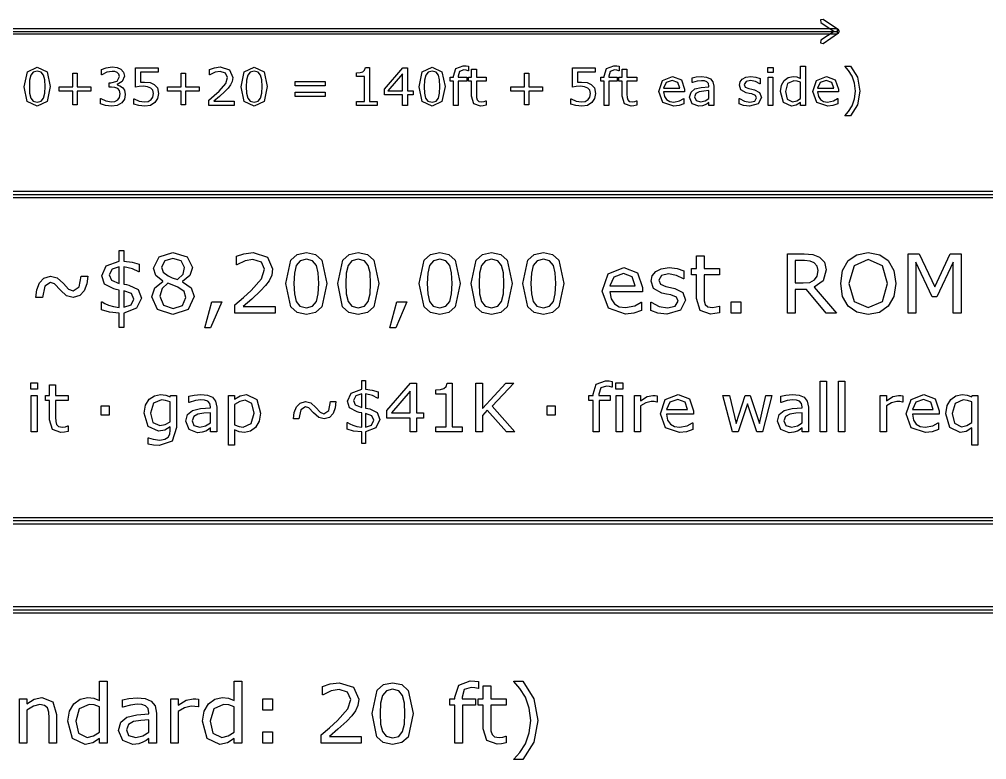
# Model space of a CAD drawing. Header units: inches. Extents: x -33163 to 19162, y -8858 to 30669.
# Drawn here: x 7922 to 9143, y 24425 to 25359 of the extents above; entities that cross this region are included whole.
import ezdxf

# ---------------------------------------------------------------- set-up
doc = ezdxf.new("R2010")
doc.units = ezdxf.units.IN
doc.layers.add('Layer 1', color=7, linetype='Continuous')
doc.layers.add('SOLID-2', color=253, linetype='Continuous')

# ---------------------------------------------------------------- blocks, each defined once
blk = doc.blocks.new('A$C0f725650')
at = {"layer": 'Layer 1', "color": 7}
for points in [[(160.912197, 146.478213), (160.816079, 146.458581), (160.835209, 146.362463), (161.303912, 146.049821), (160.835209, 145.737179), (160.816079, 145.641062), (160.912197, 145.62143), (161.468234, 145.991949), (161.49929, 146.049827), (161.468234, 146.107704), (160.912197, 146.478213)], [(112.21704, 146.142317), (112.21704, 145.957315), (161.429478, 145.957315), (161.429478, 146.142317), (112.21704, 146.142317)], [(112.21704, 146.049816), (161.429478, 146.049816)], [(133.331163, 144.077715), (133.217218, 143.545059), (132.865431, 143.375948), (132.510932, 143.547774), (132.399698, 144.075905), (132.512739, 144.605846), (132.865431, 144.777669), (133.219027, 144.603134), (133.331163, 144.077715), (133.331163, 144.077715)], [(135.907619, 144.052392), (135.979062, 143.954723), (136.007095, 143.802795), (135.973635, 143.633684), (135.879584, 143.499842), (135.719517, 143.405793), (135.518754, 143.375948), (135.298097, 143.403078), (135.119942, 143.460956), (135.119942, 143.649964), (135.133516, 143.649964), (135.314382, 143.565861), (135.515145, 143.532399), (135.636326, 143.551396), (135.740323, 143.607464), (135.801818, 143.695186), (135.822614, 143.816365), (135.799093, 143.93574), (135.735788, 144.010799), (135.637215, 144.04878), (135.512417, 144.059628), (135.431029, 144.059628), (135.431029, 144.209747), (135.49433, 144.209747), (135.71318, 144.26672), (135.795476, 144.434926), (135.77468, 144.519934), (135.716802, 144.580526), (135.633601, 144.61308), (135.533221, 144.622129), (135.350545, 144.591382), (135.167869, 144.504567), (135.15882, 144.504567), (135.15882, 144.693571), (135.329738, 144.751449), (135.537738, 144.778579), (135.71137, 144.760482), (135.847019, 144.702604), (135.945592, 144.597702), (135.979054, 144.453912), (135.89947, 144.257671), (135.713177, 144.152769), (135.713177, 144.140122), (135.812655, 144.109375), (135.907611, 144.0524), (135.907619, 144.052392)], [(137.19268, 143.831735), (137.158316, 143.651771), (137.064265, 143.507078), (136.908719, 143.40941), (136.700723, 143.375948), (136.488202, 143.39947), (136.315474, 143.454635), (136.315474, 143.64545), (136.328147, 143.64545), (136.50178, 143.564964), (136.697116, 143.532407), (136.821013, 143.550504), (136.928627, 143.613808), (136.988314, 143.706955), (137.00911, 143.832658), (136.984689, 143.95022), (136.918673, 144.02709), (136.80382, 144.075019), (136.653701, 144.089491), (136.499965, 144.078644), (136.373357, 144.056948), (136.373357, 144.750576), (137.183642, 144.750576), (137.183642, 144.592316), (136.547894, 144.592316), (136.547894, 144.2342), (136.627476, 144.239624), (136.698013, 144.241476), (136.889733, 144.222479), (137.040757, 144.157368), (137.152895, 144.028952), (137.192686, 143.831806), (137.19268, 143.831735)], [(139.896647, 143.403986), (138.985074, 143.403986), (138.985074, 143.592994), (139.174986, 143.755773), (139.353141, 143.91765), (139.59098, 144.184429), (139.655189, 144.398757), (139.585556, 144.562441), (139.392931, 144.622126), (139.214777, 144.593189), (139.027579, 144.504564), (139.018531, 144.504564), (139.018531, 144.694474), (139.189451, 144.752351), (139.397448, 144.778571), (139.722104, 144.678191), (139.839667, 144.407795), (139.81977, 144.264005), (139.762797, 144.138302), (139.679597, 144.027973), (139.564746, 143.907696), (139.364888, 143.723211), (139.172264, 143.558622), (139.896639, 143.558622), (139.896647, 143.403986)], [(141.072285, 144.077718), (140.958337, 143.545062), (140.60655, 143.375951), (140.252051, 143.547776), (140.140818, 144.075908), (140.253858, 144.605849), (140.60655, 144.777672), (140.960146, 144.603137), (141.072285, 144.077718), (141.072285, 144.077718)], [(144.992582, 143.403986), (144.263688, 143.403986), (144.263688, 143.541445), (144.544032, 143.541445), (144.544032, 144.443972), (144.263688, 144.443972), (144.263688, 144.566963), (144.385771, 144.576012), (144.484344, 144.604045), (144.549458, 144.66102), (144.577491, 144.755071), (144.717664, 144.755071), (144.717664, 143.54145), (144.992582, 143.54145), (144.992582, 143.403986)], [(146.277643, 143.782903), (146.077785, 143.782903), (146.077785, 143.403986), (145.904152, 143.403986), (145.904152, 143.782903), (145.259361, 143.782903), (145.259361, 143.9909), (145.911389, 144.750544), (146.077785, 144.750544), (146.077785, 143.927596), (146.277643, 143.927596), (146.277643, 143.782903)], [(147.422533, 144.077718), (147.308588, 143.545062), (146.956801, 143.375951), (146.602302, 143.547776), (146.491066, 144.075908), (146.604109, 144.605849), (146.956801, 144.777672), (147.310395, 144.603137), (147.422533, 144.077718), (147.422533, 144.077718)], [(148.255427, 144.646544), (148.246379, 144.646544), (148.173129, 144.662816), (148.093548, 144.671865), (147.934382, 144.623031), (147.885548, 144.448494), (147.885548, 144.414129), (148.192118, 144.414129), (148.192118, 144.271244), (147.890975, 144.271244), (147.890975, 143.403986), (147.720959, 143.403986), (147.720959, 144.271244), (147.606109, 144.271244), (147.606109, 144.414129), (147.720959, 144.414129), (147.720959, 144.447591), (147.810489, 144.723414), (148.069129, 144.820177), (148.171319, 144.814753), (148.255422, 144.80208), (148.255427, 144.646544)], [(148.887559, 143.413029), (148.782657, 143.392233), (148.682274, 143.384084), (148.447147, 143.467285), (148.366661, 143.734064), (148.366661, 144.271239), (148.251811, 144.271239), (148.251811, 144.414124), (148.366661, 144.414124), (148.366661, 144.704417), (148.536676, 144.704417), (148.536676, 144.414124), (148.887559, 144.414124), (148.887559, 144.271239), (148.536676, 144.271239), (148.536676, 143.810933), (148.540301, 143.686135), (148.565622, 143.602934), (148.61988, 143.549578), (148.726592, 143.533306), (148.813409, 143.545054), (148.87852, 143.56585), (148.887569, 143.56585), (148.887559, 143.413029)], [(152.789771, 143.831737), (152.755405, 143.651773), (152.661356, 143.507081), (152.50581, 143.409413), (152.297811, 143.375951), (152.085293, 143.399472), (151.912565, 143.454638), (151.912565, 143.645452), (151.925212, 143.645452), (152.098845, 143.564966), (152.294181, 143.532409), (152.418075, 143.550507), (152.525691, 143.613811), (152.585378, 143.706957), (152.606175, 143.832661), (152.581754, 143.950223), (152.515738, 144.027092), (152.400887, 144.075021), (152.250768, 144.089494), (152.09703, 144.078646), (151.970424, 144.05695), (151.970424, 144.750579), (152.78071, 144.750579), (152.78071, 144.592318), (152.144962, 144.592318), (152.144962, 144.234202), (152.224543, 144.239626), (152.295081, 144.241479), (152.4868, 144.222481), (152.637824, 144.15737), (152.749962, 144.028955), (152.789753, 143.831809), (152.789771, 143.831737)], [(153.631709, 144.646544), (153.62266, 144.646544), (153.549408, 144.662816), (153.469827, 144.671865), (153.310664, 144.623031), (153.26183, 144.448494), (153.26183, 144.414129), (153.5684, 144.414129), (153.5684, 144.271244), (153.267254, 144.271244), (153.267254, 143.403986), (153.097241, 143.403986), (153.097241, 144.271244), (152.982388, 144.271244), (152.982388, 144.414129), (153.097241, 144.414129), (153.097241, 144.447591), (153.18677, 144.723414), (153.445408, 144.820177), (153.547601, 144.814753), (153.631704, 144.80208), (153.631709, 144.646544)], [(154.26384, 143.413029), (154.158936, 143.392233), (154.058555, 143.384084), (153.823428, 143.467285), (153.742942, 143.734064), (153.742942, 144.271239), (153.628089, 144.271239), (153.628089, 144.414124), (153.742942, 144.414124), (153.742942, 144.704417), (153.912955, 144.704417), (153.912955, 144.414124), (154.26384, 144.414124), (154.26384, 144.271239), (153.912955, 144.271239), (153.912955, 143.810933), (153.91658, 143.686135), (153.941901, 143.602934), (153.996161, 143.549578), (154.102873, 143.533306), (154.189688, 143.545054), (154.254802, 143.56585), (154.263851, 143.56585), (154.26384, 143.413029)], [(159.134596, 144.58324), (158.942877, 144.58324), (158.942877, 144.759588), (159.134596, 144.759588), (159.134596, 144.58324)], [(160.279484, 143.403986), (160.109471, 143.403986), (160.109471, 143.509793), (159.956637, 143.41122), (159.783909, 143.375951), (159.496329, 143.515219), (159.390522, 143.90137), (159.426696, 144.130168), (159.526174, 144.301089), (159.669059, 144.405991), (159.839072, 144.442165), (159.980151, 144.424993), (160.109471, 144.373445), (160.109471, 144.811144), (160.279484, 144.811144), (160.279484, 143.403986)], [(162.227426, 143.921267), (162.138801, 143.432021), (161.890109, 143.0314), (161.683015, 143.0314), (161.683015, 143.040449), (161.822283, 143.19328), (161.946177, 143.394043), (162.034802, 143.638213), (162.068263, 143.921272), (162.034802, 144.203424), (161.946177, 144.448499), (161.822283, 144.649262), (161.683015, 144.802095), (161.683015, 144.811144), (161.890109, 144.811144), (162.138801, 144.410523), (162.227426, 143.921278), (162.227426, 143.921267)], [(133.093324, 143.667146), (133.135827, 143.838968), (133.147574, 144.077715), (133.135827, 144.316459), (133.092419, 144.488282), (133.005601, 144.593186), (132.865431, 144.628455), (132.724355, 144.593186), (132.636633, 144.486474), (132.59413, 144.311937), (132.583282, 144.075905), (132.59323, 143.839873), (132.635736, 143.669858), (132.719839, 143.562241), (132.865436, 143.525165), (133.006512, 143.560434), (133.093329, 143.667146), (133.093324, 143.667146)], [(134.779006, 143.921264), (134.286144, 143.921264), (134.286144, 143.428402), (134.136024, 143.428402), (134.136024, 143.921264), (133.643159, 143.921264), (133.643159, 144.065957), (134.136024, 144.065957), (134.136024, 144.558822), (134.286144, 144.558822), (134.286144, 144.065957), (134.779006, 144.065957), (134.779006, 143.921264)], [(138.649567, 143.921264), (138.156702, 143.921264), (138.156702, 143.428402), (138.006583, 143.428402), (138.006583, 143.921264), (137.51372, 143.921264), (137.51372, 144.065957), (138.006583, 144.065957), (138.006583, 144.558822), (138.156702, 144.558822), (138.156702, 144.065957), (138.649567, 144.065957), (138.649567, 143.921264)], [(140.834443, 143.667148), (140.876946, 143.838971), (140.888693, 144.077718), (140.876946, 144.316461), (140.833538, 144.488284), (140.746723, 144.593189), (140.60655, 144.628458), (140.465474, 144.593189), (140.377754, 144.486477), (140.335249, 144.31194), (140.324401, 144.075908), (140.334349, 143.839876), (140.376855, 143.66986), (140.460958, 143.562244), (140.606555, 143.525168), (140.747633, 143.560437), (140.834448, 143.667148), (140.834443, 143.667148)], [(145.904152, 143.927596), (145.904152, 144.535311), (145.382352, 143.927596), (145.904152, 143.927596)], [(147.184694, 143.667148), (147.227197, 143.838971), (147.238945, 144.077718), (147.227197, 144.316461), (147.18379, 144.488284), (147.096972, 144.593189), (146.956801, 144.628458), (146.815725, 144.593189), (146.728003, 144.486477), (146.6855, 144.31194), (146.674652, 144.075908), (146.684601, 143.839876), (146.727103, 143.66986), (146.811209, 143.562244), (146.956806, 143.525168), (147.097882, 143.560437), (147.1847, 143.667148), (147.184694, 143.667148)], [(150.902422, 143.921267), (150.409556, 143.921267), (150.409556, 143.428404), (150.259437, 143.428404), (150.259437, 143.921267), (149.766575, 143.921267), (149.766575, 144.065959), (150.259437, 144.065959), (150.259437, 144.558825), (150.409556, 144.558825), (150.409556, 144.065959), (150.902422, 144.065959), (150.902422, 143.921267)], [(155.965799, 143.891425), (155.221533, 143.891425), (155.249565, 143.728643), (155.326435, 143.615599), (155.437668, 143.550488), (155.580553, 143.528792), (155.787645, 143.569488), (155.936862, 143.650879), (155.945911, 143.650879), (155.945911, 143.465488), (155.770468, 143.404899), (155.582366, 143.380478), (155.189886, 143.51613), (155.048808, 143.903185), (155.183554, 144.296573), (155.539863, 144.44217), (155.854571, 144.322798), (155.965805, 143.983671), (155.965799, 143.891425)], [(157.0085, 143.403986), (156.839389, 143.403986), (156.839389, 143.511602), (156.777895, 143.468195), (156.70374, 143.424785), (156.606072, 143.390421), (156.476751, 143.375948), (156.245241, 143.466383), (156.150285, 143.696988), (156.199119, 143.882379), (156.340195, 143.994514), (156.561757, 144.04968), (156.839389, 144.071375), (156.839389, 144.097596), (156.818593, 144.193457), (156.760715, 144.253141), (156.673898, 144.281177), (156.568091, 144.2884), (156.418877, 144.270302), (156.248861, 144.219661), (156.239812, 144.219661), (156.239812, 144.392389), (156.383602, 144.422231), (156.56899, 144.438503), (156.754378, 144.420405), (156.891837, 144.360718), (156.978655, 144.253102), (157.008497, 144.089417), (157.0085, 143.403986)], [(158.708652, 143.695183), (158.593802, 143.468195), (158.281805, 143.379568), (158.075616, 143.405788), (157.919168, 143.464568), (157.919168, 143.655385), (157.928217, 143.655385), (158.107273, 143.558619), (158.296281, 143.52335), (158.471721, 143.559524), (158.535025, 143.673469), (158.500661, 143.763904), (158.368628, 143.816354), (158.273672, 143.835352), (158.167865, 143.858873), (157.978858, 143.961968), (157.923695, 144.130174), (157.949016, 144.247736), (158.027692, 144.346309), (158.156107, 144.41323), (158.33155, 144.438551), (158.514226, 144.415929), (158.668867, 144.362573), (158.668867, 144.180802), (158.659818, 144.180802), (158.50156, 144.261285), (158.318884, 144.294747), (158.161529, 144.258573), (158.097322, 144.152766), (158.136208, 144.058715), (158.259197, 144.007169), (158.364101, 143.985473), (158.46177, 143.965577), (158.644446, 143.87243), (158.708652, 143.695181), (158.708652, 143.695183)], [(159.123743, 143.403986), (158.953727, 143.403986), (158.953727, 144.414129), (159.123743, 144.414129), (159.123743, 143.403986)], [(161.459643, 143.891425), (160.715376, 143.891425), (160.743409, 143.728643), (160.820278, 143.615599), (160.931512, 143.550488), (161.074397, 143.528792), (161.281489, 143.569488), (161.430706, 143.650879), (161.439754, 143.650879), (161.439754, 143.465488), (161.264312, 143.404899), (161.076209, 143.380478), (160.68373, 143.51613), (160.542651, 143.903185), (160.677398, 144.296573), (161.033707, 144.44217), (161.348415, 144.322798), (161.459648, 143.983671), (161.459643, 143.891425)], [(143.139596, 144.111177), (142.067053, 144.111177), (142.067053, 144.255872), (143.139596, 144.255872), (143.139596, 144.111177)], [(155.800308, 144.021647), (155.732482, 144.228741), (155.530814, 144.301991), (155.312869, 144.221505), (155.221533, 144.021647), (155.800308, 144.021647)], [(160.109471, 143.652678), (160.109471, 144.232358), (159.986479, 144.274861), (159.868012, 144.286608), (159.645546, 144.187131), (159.565964, 143.904977), (159.627459, 143.630964), (159.824605, 143.537817), (159.971107, 143.569469), (160.109471, 143.652668), (160.109471, 143.652678)], [(161.294152, 144.021647), (161.226326, 144.228741), (161.024658, 144.301991), (160.806713, 144.221505), (160.715376, 144.021647), (161.294152, 144.021647)], [(143.139596, 143.731355), (142.067053, 143.731355), (142.067053, 143.87605), (143.139596, 143.87605), (143.139596, 143.731355)], [(156.839389, 143.652678), (156.839389, 143.933927), (156.655808, 143.920354), (156.489412, 143.894134), (156.370942, 143.829023), (156.325727, 143.708746), (156.378178, 143.577616), (156.538246, 143.534208), (156.70193, 143.568573), (156.839389, 143.652675), (156.839389, 143.652678)], [(113.275372, 140.334926), (112.82214, 140.243448), (112.452069, 139.993961), (112.202582, 139.62389), (112.111104, 139.170658), (112.111104, 129.64567), (112.202582, 129.192438), (112.452069, 128.822367), (112.82214, 128.57288), (113.275372, 128.481402), (170.4253, 128.481402), (170.878532, 128.57288), (171.248603, 128.822367), (171.49809, 129.192438), (171.589568, 129.64567), (171.589568, 139.170658), (171.49809, 139.62389), (171.248603, 139.993961), (170.878532, 140.243448), (170.4253, 140.334926), (113.275372, 140.334926)], [(113.275372, 140.22899), (170.4253, 140.22899), (170.838016, 140.146076), (171.174334, 139.919692), (171.400718, 139.583374), (171.483632, 139.170658), (171.483632, 129.64567), (171.400718, 129.232954), (171.174334, 128.896636), (170.838016, 128.670252), (170.4253, 128.587338), (113.275372, 128.587338), (112.862656, 128.670252), (112.526338, 128.896636), (112.299954, 129.232954), (112.21704, 129.64567), (112.21704, 139.170658), (112.299954, 139.583374), (112.526338, 139.919692), (112.862656, 140.146076), (113.275372, 140.22899), (113.275372, 140.22899)], [(113.275372, 140.123054), (170.4253, 140.123054), (170.797501, 140.048705), (171.100066, 139.845424), (171.303347, 139.542859), (171.377696, 139.170658), (171.377696, 129.64567), (171.303347, 129.273469), (171.100066, 128.970904), (170.797501, 128.767623), (170.4253, 128.693274), (113.275372, 128.693274), (112.903171, 128.767623), (112.600606, 128.970904), (112.397325, 129.273469), (112.322976, 129.64567), (112.322976, 139.170658), (112.397325, 139.542859), (112.600606, 139.845424), (112.903171, 140.048705), (113.275372, 140.123054), (113.275372, 140.123054)], [(136.582319, 136.535679), (136.410364, 136.169033), (135.959877, 135.99708), (135.959877, 135.482644), (135.792187, 135.482644), (135.792187, 135.989976), (135.439754, 136.025502), (135.154113, 136.116452), (135.154113, 136.397831), (135.176841, 136.397831), (135.273477, 136.339564), (135.408481, 136.278459), (135.580433, 136.227299), (135.792179, 136.200298), (135.792179, 136.815634), (135.687018, 136.836959), (135.597488, 136.859687), (135.26495, 137.034481), (135.164051, 137.324385), (135.3289, 137.679661), (135.792179, 137.848772), (135.792179, 138.235309), (135.959869, 138.235309), (135.959869, 137.851614), (136.254035, 137.817506), (136.506992, 137.745032), (136.506992, 137.466495), (136.487096, 137.466495), (136.263983, 137.581604), (135.959869, 137.645554), (135.959869, 137.03306), (136.05224, 137.013164), (136.138926, 136.994696), (136.465781, 136.838375), (136.582311, 136.535681), (136.582319, 136.535679)], [(138.461012, 136.585415), (138.246427, 136.129242), (137.70925, 135.947341), (137.160706, 136.12498), (136.957487, 136.579732), (137.059807, 136.898057), (137.34829, 137.125434), (137.34829, 137.133954), (137.095335, 137.332907), (137.014333, 137.602916), (137.210444, 138.000823), (137.70925, 138.159988), (138.215161, 138.007929), (138.404169, 137.62139), (138.314639, 137.33859), (138.051736, 137.122584), (138.051736, 137.114065), (138.355851, 136.903743), (138.461012, 136.585415), (138.461012, 136.585415)], [(141.354373, 135.995662), (139.921904, 135.995662), (139.921904, 136.292672), (140.220335, 136.548471), (140.500291, 136.802847), (140.874041, 137.22207), (140.974939, 137.558871), (140.865513, 137.816091), (140.56282, 137.909883), (140.282862, 137.864409), (139.988696, 137.725141), (139.974488, 137.725141), (139.974488, 138.023572), (140.243074, 138.114522), (140.569926, 138.155733), (141.080103, 137.997992), (141.264846, 137.573082), (141.233582, 137.347128), (141.144053, 137.149596), (141.013312, 136.97622), (140.832832, 136.787215), (140.518769, 136.497311), (140.216073, 136.238671), (141.354375, 136.238671), (141.354373, 135.995662)], [(143.201802, 137.05438), (143.022743, 136.217353), (142.795723, 136.018045), (142.469936, 135.951609), (142.14024, 136.019111), (141.912865, 136.221616), (141.738068, 137.051539), (141.915707, 137.884303), (142.143083, 138.08681), (142.469936, 138.154313), (142.799275, 138.085745), (143.025585, 137.880041), (143.201802, 137.05438), (143.201802, 137.05438)], [(145.052073, 137.05438), (144.873017, 136.217353), (144.645995, 136.018045), (144.320208, 135.951609), (143.990513, 136.019111), (143.763136, 136.221616), (143.588342, 137.051539), (143.765978, 137.884303), (143.993354, 138.08681), (144.320208, 138.154313), (144.649547, 138.085745), (144.875858, 137.880041), (145.052073, 137.05438), (145.052073, 137.05438)], [(147.961066, 137.054388), (147.782009, 136.217361), (147.554988, 136.018053), (147.2292, 135.951617), (146.899505, 136.019119), (146.672128, 136.221624), (146.497334, 137.051547), (146.67497, 137.884311), (146.902347, 138.086818), (147.2292, 138.154321), (147.55854, 138.085753), (147.784851, 137.880049), (147.961066, 137.054388), (147.961066, 137.054388)], [(149.811339, 137.054388), (149.63228, 136.217361), (149.405259, 136.018053), (149.079471, 135.951617), (148.749777, 136.019119), (148.522402, 136.221624), (148.347605, 137.051547), (148.525244, 137.884311), (148.752619, 138.086818), (149.079471, 138.154321), (149.408812, 138.085753), (149.635122, 137.880049), (149.811339, 137.054388), (149.811339, 137.054388)], [(151.661611, 137.054388), (151.482552, 136.217361), (151.255532, 136.018053), (150.929745, 135.951617), (150.600049, 136.019119), (150.372673, 136.221624), (150.197877, 137.051547), (150.375515, 137.884311), (150.602892, 138.086818), (150.929745, 138.154321), (151.259085, 138.085753), (151.485396, 137.880049), (151.661611, 137.054388), (151.661611, 137.054388)], [(161.390463, 135.995662), (161.02524, 135.995662), (160.317531, 136.836954), (159.921045, 136.836954), (159.921045, 135.995662), (159.639667, 135.995662), (159.639667, 138.11168), (160.232266, 138.11168), (160.552012, 138.086095), (160.782231, 137.997986), (160.96129, 137.814665), (161.026661, 137.53613), (160.911551, 137.152432), (160.594647, 136.920792), (161.390463, 135.995662)], [(163.240734, 137.868672), (163.438269, 137.520501), (163.507902, 137.052959), (163.436845, 136.583997), (163.240734, 136.240092), (162.930934, 136.024084), (162.5245, 135.951609), (162.118066, 136.025504), (161.808266, 136.240092), (161.610733, 136.585418), (161.542521, 137.052959), (161.610733, 137.516239), (161.809686, 137.868672), (162.119487, 138.081838), (162.5245, 138.155733), (162.932357, 138.080415), (163.240734, 137.868672), (163.240734, 137.868672)], [(165.838505, 135.995662), (165.557129, 135.995662), (165.557129, 137.818933), (164.968792, 136.578313), (164.801102, 136.578313), (164.217029, 137.818933), (164.217029, 135.995662), (163.954126, 135.995662), (163.954126, 138.11168), (164.337825, 138.11168), (164.902, 136.933588), (165.447703, 138.11168), (165.838505, 138.11168), (165.838505, 135.995662)], [(138.124211, 137.618556), (138.00626, 137.860144), (137.707829, 137.951094), (137.413663, 137.865827), (137.299974, 137.635608), (137.356817, 137.457973), (137.531614, 137.325808), (137.682249, 137.259017), (137.875519, 137.190805), (138.07021, 137.385495), (138.124211, 137.618556), (138.124211, 137.618556)], [(142.828052, 136.409203), (142.894844, 136.679212), (142.913311, 137.05438), (142.894844, 137.429551), (142.826631, 137.699561), (142.690207, 137.864409), (142.469936, 137.919831), (142.248245, 137.864409), (142.110397, 137.696719), (142.043606, 137.422447), (142.02654, 137.051539), (142.042177, 136.680633), (142.108969, 136.413465), (142.24113, 136.244354), (142.469929, 136.18609), (142.69162, 136.241513), (142.828044, 136.409203), (142.828052, 136.409203)], [(144.678326, 136.409203), (144.745117, 136.679212), (144.763585, 137.05438), (144.745117, 137.429551), (144.676905, 137.699561), (144.540478, 137.864409), (144.320208, 137.919831), (144.098516, 137.864409), (143.960669, 137.696719), (143.893877, 137.422447), (143.876812, 137.051539), (143.892448, 136.680633), (143.95924, 136.413465), (144.091402, 136.244354), (144.3202, 136.18609), (144.541891, 136.241513), (144.678318, 136.409203), (144.678326, 136.409203)], [(147.587318, 136.409211), (147.65411, 136.67922), (147.672578, 137.054388), (147.65411, 137.429559), (147.585895, 137.699569), (147.449471, 137.864417), (147.2292, 137.919839), (147.007508, 137.864417), (146.869661, 137.696727), (146.802869, 137.422455), (146.78583, 137.051547), (146.801467, 136.680641), (146.868258, 136.413473), (147.00042, 136.244362), (147.229218, 136.186098), (147.45091, 136.24152), (147.587337, 136.409211), (147.587318, 136.409211)], [(149.43759, 136.409211), (149.504381, 136.67922), (149.522849, 137.054388), (149.504381, 137.429559), (149.436169, 137.699569), (149.299742, 137.864417), (149.079471, 137.919839), (148.85778, 137.864417), (148.719935, 137.696727), (148.653143, 137.422455), (148.636078, 137.051547), (148.651715, 136.680641), (148.718509, 136.413473), (148.85067, 136.244362), (149.079466, 136.186098), (149.301157, 136.24152), (149.437584, 136.409211), (149.43759, 136.409211)], [(151.287861, 136.409211), (151.354652, 136.67922), (151.37312, 137.054388), (151.354652, 137.429559), (151.28644, 137.699569), (151.150016, 137.864417), (150.929745, 137.919839), (150.708054, 137.864417), (150.570206, 137.696727), (150.503415, 137.422455), (150.486349, 137.051547), (150.501986, 136.680641), (150.568777, 136.413473), (150.700939, 136.244362), (150.929737, 136.186098), (151.151429, 136.24152), (151.287853, 136.409211), (151.287861, 136.409211)], [(157.213848, 136.009881), (157.049002, 135.977197), (156.89126, 135.964417), (156.521773, 136.095158), (156.395294, 136.514382), (156.395294, 137.358516), (156.214817, 137.358516), (156.214817, 137.583049), (156.395294, 137.583049), (156.395294, 138.039222), (156.662462, 138.039222), (156.662462, 137.583049), (157.213848, 137.583049), (157.213848, 137.358516), (156.662462, 137.358516), (156.662462, 136.635175), (156.668151, 136.439063), (156.707944, 136.308322), (156.793209, 136.224479), (156.960899, 136.198893), (157.097323, 136.217361), (157.199642, 136.250048), (157.213851, 136.250048), (157.213848, 136.009881)], [(160.732492, 137.516239), (160.699808, 137.676822), (160.594647, 137.796197), (160.449693, 137.85304), (160.25216, 137.870079), (159.921045, 137.870079), (159.921045, 137.071422), (160.205266, 137.071422), (160.438326, 137.09415), (160.607437, 137.182256), (160.701229, 137.318683), (160.732492, 137.516215), (160.732492, 137.516239)], [(163.215149, 137.052959), (163.030406, 137.688192), (162.525915, 137.912727), (162.018583, 137.688192), (161.835261, 137.052959), (162.022848, 136.414886), (162.525915, 136.194615), (163.027565, 136.414886), (163.215149, 137.052959), (163.215149, 137.052959)], [(135.792187, 137.057222), (135.792187, 137.644136), (135.536388, 137.560289), (135.432648, 137.361336), (135.509387, 137.166646), (135.792187, 137.057222), (135.792187, 137.057222)], [(154.468283, 136.761643), (153.298718, 136.761643), (153.342774, 136.505844), (153.463566, 136.328208), (153.638361, 136.225889), (153.862896, 136.191782), (154.188328, 136.255731), (154.42281, 136.383631), (154.437018, 136.383631), (154.437018, 136.092304), (154.161325, 135.997091), (153.865735, 135.958721), (153.248976, 136.171888), (153.027285, 136.780116), (153.239031, 137.398296), (153.798944, 137.627094), (154.293487, 137.439507), (154.468281, 136.906595), (154.468283, 136.761643)], [(156.007336, 136.453264), (155.826856, 136.096569), (155.336576, 135.9573), (155.012565, 135.998512), (154.766714, 136.090883), (154.766714, 136.390735), (154.780923, 136.390735), (155.062301, 136.238679), (155.359312, 136.183254), (155.635004, 136.2401), (155.734482, 136.419159), (155.680478, 136.561269), (155.472998, 136.643692), (155.323783, 136.673534), (155.157514, 136.710483), (154.860504, 136.872487), (154.773819, 137.136814), (154.813609, 137.321556), (154.937244, 137.476456), (155.139041, 137.581617), (155.414734, 137.621408), (155.701796, 137.58588), (155.944805, 137.502036), (155.944805, 137.216395), (155.930597, 137.216395), (155.681904, 137.342874), (155.39484, 137.395454), (155.147568, 137.338609), (155.046672, 137.172342), (155.107778, 137.024546), (155.301048, 136.943544), (155.465896, 136.909436), (155.619376, 136.878173), (155.906438, 136.731801), (156.007336, 136.453264), (156.007336, 136.453264)], [(134.668096, 137.313018), (134.635412, 137.035904), (134.54304, 136.792896), (134.385296, 136.620943), (134.150815, 136.558414), (133.913492, 136.613839), (133.690379, 136.815634), (133.480057, 137.038746), (133.34363, 137.084223), (133.138994, 136.959165), (133.055147, 136.556993), (132.817824, 136.556993), (132.849087, 136.832686), (132.941459, 137.077116), (133.100624, 137.246227), (133.335105, 137.311597), (133.571007, 137.256175), (133.796961, 137.054378), (133.983125, 136.849741), (134.14229, 136.785792), (134.356874, 136.929322), (134.430773, 137.313018), (134.668096, 137.313018)], [(154.208222, 136.966282), (154.10164, 137.291714), (153.784736, 137.406823), (153.442249, 137.280345), (153.298718, 136.966282), (154.208222, 136.966282)], [(136.31373, 136.49873), (136.229884, 136.69342), (135.959877, 136.791475), (135.959877, 136.20314), (136.221359, 136.289828), (136.31373, 136.49873), (136.31373, 136.49873)], [(138.168267, 136.558414), (138.11, 136.767316), (137.885467, 136.926481), (137.739095, 136.984745), (137.527349, 137.060064), (137.321289, 136.871056), (137.244552, 136.601049), (137.376714, 136.284142), (137.712091, 136.159087), (138.043209, 136.265669), (138.168267, 136.558414), (138.168267, 136.558414)], [(139.451518, 136.400672), (139.05077, 135.469854), (138.843289, 135.469854), (139.090561, 136.400672), (139.451518, 136.400672)], [(146.061055, 136.400683), (145.660305, 135.469864), (145.452824, 135.469864), (145.700095, 136.400683), (146.061055, 136.400683)], [(157.972717, 135.995662), (157.633074, 135.995662), (157.633074, 136.400675), (157.972717, 136.400675), (157.972717, 135.995662)], [(132.878221, 133.278519), (132.631725, 133.278519), (132.631725, 133.505248), (132.878221, 133.505248), (132.878221, 133.278519)], [(133.971176, 131.773949), (133.836299, 131.747205), (133.707239, 131.736754), (133.404931, 131.843725), (133.30145, 132.186725), (133.30145, 132.877382), (133.153784, 132.877382), (133.153784, 133.06109), (133.30145, 133.06109), (133.30145, 133.434324), (133.520041, 133.434324), (133.520041, 133.06109), (133.971176, 133.06109), (133.971176, 132.877382), (133.520041, 132.877382), (133.520041, 132.285557), (133.524697, 132.125101), (133.557254, 132.018133), (133.627017, 131.949532), (133.764216, 131.928603), (133.875839, 131.943711), (133.959553, 131.970452), (133.971168, 131.970452), (133.971176, 131.773949)], [(145.092576, 132.204159), (144.951886, 131.904177), (144.583306, 131.763488), (144.583306, 131.342584), (144.446104, 131.342584), (144.446104, 131.757675), (144.157751, 131.786744), (143.924045, 131.861158), (143.924045, 132.091375), (143.942645, 132.091375), (144.02171, 132.043705), (144.132169, 131.993707), (144.272858, 131.95185), (144.446102, 131.929757), (144.446102, 132.433213), (144.360062, 132.450649), (144.286809, 132.46925), (144.014733, 132.612262), (143.932181, 132.849458), (144.067055, 133.140137), (144.446102, 133.2785), (144.446102, 133.594759), (144.583304, 133.594759), (144.583304, 133.280826), (144.823984, 133.252921), (145.030949, 133.193622), (145.030949, 132.965729), (145.014677, 132.965729), (144.832131, 133.05991), (144.583309, 133.112231), (144.583309, 132.6111), (144.658885, 132.594829), (144.729811, 132.579721), (144.997236, 132.451821), (145.092578, 132.204161), (145.092576, 132.204159)], [(146.656431, 132.249505), (146.39947, 132.249505), (146.39947, 131.762334), (146.176228, 131.762334), (146.176228, 132.249513), (145.34721, 132.249513), (145.34721, 132.516938), (146.185531, 133.493622), (146.39947, 133.493622), (146.39947, 132.435547), (146.656431, 132.435547), (146.656431, 132.249505)], [(148.031929, 131.762334), (147.094776, 131.762334), (147.094776, 131.939068), (147.45522, 131.939068), (147.45522, 133.09946), (147.094776, 133.09946), (147.094776, 133.25759), (147.251742, 133.269206), (147.37848, 133.30525), (147.462197, 133.378502), (147.498241, 133.499425), (147.678462, 133.499425), (147.678462, 131.939057), (148.031929, 131.939057), (148.031929, 131.762334)], [(149.909717, 131.762334), (149.610899, 131.762334), (148.926058, 132.533215), (148.753976, 132.349507), (148.753976, 131.762334), (148.523757, 131.762334), (148.523757, 133.493622), (148.753976, 133.493622), (148.753976, 132.59019), (149.594622, 133.493622), (149.873673, 133.493622), (149.100466, 132.67972), (149.909717, 131.762334)], [(153.389735, 133.35991), (153.378119, 133.35991), (153.283938, 133.380838), (153.181619, 133.392454), (152.976982, 133.329668), (152.914194, 133.105262), (152.914194, 133.061079), (153.308357, 133.061079), (153.308357, 132.877371), (152.921171, 132.877371), (152.921171, 131.762334), (152.702581, 131.762334), (152.702581, 132.877382), (152.554914, 132.877382), (152.554914, 133.06109), (152.702581, 133.06109), (152.702581, 133.104111), (152.81769, 133.45874), (153.150226, 133.583152), (153.281613, 133.576167), (153.389748, 133.559895), (153.389735, 133.35991)], [(153.762966, 133.278519), (153.51647, 133.278519), (153.51647, 133.505248), (153.762966, 133.505248), (153.762966, 133.278519)], [(161.029955, 131.762334), (160.811364, 131.762334), (160.811364, 133.571523), (161.029955, 133.571523), (161.029955, 131.762334)], [(161.683404, 131.762334), (161.46481, 131.762334), (161.46481, 133.571523), (161.683404, 133.571523), (161.683404, 131.762334)], [(132.864269, 131.762334), (132.645676, 131.762334), (132.645676, 133.06109), (132.864269, 133.06109), (132.864269, 131.762334)], [(137.829074, 131.909987), (137.679084, 131.425134), (137.217485, 131.27049), (137.015172, 131.285598), (136.822161, 131.326293), (136.822161, 131.549535), (136.833776, 131.549535), (137.003535, 131.498375), (137.236077, 131.466983), (137.420949, 131.493724), (137.534897, 131.568138), (137.593031, 131.677435), (137.610468, 131.82045), (137.610468, 131.939046), (137.420944, 131.82045), (137.191889, 131.78208), (136.822145, 131.949511), (136.686107, 132.4239), (136.732616, 132.712253), (136.861676, 132.922705), (137.045387, 133.050605), (137.26049, 133.097113), (137.44885, 133.073856), (137.610468, 133.005255), (137.624411, 133.061066), (137.829047, 133.061066), (137.829074, 131.909987)], [(139.268519, 131.762334), (139.051093, 131.762334), (139.051093, 131.900698), (138.972028, 131.844887), (138.876685, 131.789075), (138.751111, 131.744893), (138.584842, 131.726293), (138.287186, 131.842564), (138.1651, 132.139058), (138.227888, 132.377415), (138.40927, 132.521592), (138.694136, 132.592519), (139.051093, 132.620422), (139.051093, 132.654143), (139.024349, 132.777391), (138.949935, 132.854128), (138.838315, 132.890175), (138.702277, 132.899488), (138.510428, 132.876231), (138.291838, 132.81112), (138.280222, 132.81112), (138.280222, 133.033198), (138.465094, 133.071567), (138.703452, 133.092496), (138.941809, 133.069239), (139.118543, 132.992499), (139.230163, 132.854136), (139.268532, 132.643684), (139.268519, 131.762334)], [(140.832377, 132.427408), (140.78703, 132.137891), (140.65913, 131.916975), (140.477748, 131.783263), (140.257993, 131.736754), (140.074283, 131.758847), (139.908016, 131.827445), (139.908016, 131.283293), (139.689423, 131.283293), (139.689423, 133.06109), (139.908016, 133.06109), (139.908016, 132.925052), (140.103353, 133.047138), (140.335895, 133.097134), (140.70099, 132.919239), (140.832377, 132.427408), (140.832377, 132.427408)], [(144.446104, 132.630875), (144.446104, 133.11108), (144.236816, 133.042479), (144.151936, 132.879697), (144.214724, 132.720405), (144.446104, 132.630875), (144.446104, 132.630875)], [(146.176228, 132.435539), (146.176228, 133.216887), (145.505341, 132.435539), (146.176228, 132.435539)], [(153.749015, 131.762334), (153.530421, 131.762334), (153.530421, 133.06109), (153.749015, 133.06109), (153.749015, 131.762334)], [(154.991959, 132.822732), (154.980344, 132.822732), (154.885002, 132.839004), (154.776869, 132.844825), (154.581533, 132.799478), (154.400148, 132.684369), (154.400148, 131.762334), (154.181557, 131.762334), (154.181557, 133.06109), (154.400148, 133.06109), (154.400148, 132.869241), (154.629205, 133.016907), (154.83268, 133.06109), (154.915233, 133.057597), (154.991973, 133.047146), (154.991959, 132.822732)], [(156.284902, 132.389039), (155.327985, 132.389039), (155.364029, 132.179751), (155.462859, 132.03441), (155.605874, 131.950693), (155.789584, 131.92279), (156.055848, 131.975112), (156.247694, 132.079757), (156.259309, 132.079757), (156.259309, 131.841399), (156.033742, 131.763496), (155.791897, 131.732103), (155.287276, 131.906511), (155.105891, 132.404154), (155.279138, 132.909936), (155.737247, 133.097134), (156.141874, 132.943655), (156.284889, 132.507635), (156.284902, 132.389039)], [(159.087053, 133.06109), (158.748702, 131.762334), (158.546388, 131.762334), (158.212688, 132.763434), (157.881314, 131.762334), (157.680165, 131.762334), (157.338324, 133.06109), (157.566217, 133.06109), (157.804574, 132.055339), (158.128972, 133.06109), (158.309195, 133.06109), (158.641731, 132.055339), (158.867299, 133.06109), (159.087053, 133.06109)], [(160.388135, 131.762334), (160.170706, 131.762334), (160.170706, 131.900698), (160.091641, 131.844887), (159.996298, 131.789075), (159.870724, 131.744893), (159.704455, 131.726293), (159.406799, 131.842564), (159.284715, 132.139058), (159.347501, 132.377415), (159.528886, 132.521592), (159.813752, 132.592519), (160.170706, 132.620422), (160.170706, 132.654143), (160.143964, 132.777391), (160.06955, 132.854128), (159.957928, 132.890175), (159.82189, 132.899488), (159.630041, 132.876231), (159.411451, 132.81112), (159.399835, 132.81112), (159.399835, 133.033198), (159.584707, 133.071567), (159.823065, 133.092496), (160.061422, 133.069239), (160.238153, 132.992499), (160.349776, 132.854136), (160.388145, 132.643684), (160.388135, 131.762334)], [(163.763505, 132.822732), (163.75189, 132.822732), (163.656547, 132.839004), (163.548412, 132.844825), (163.353076, 132.799478), (163.171694, 132.684369), (163.171694, 131.762334), (162.9531, 131.762334), (162.9531, 133.06109), (163.171694, 133.06109), (163.171694, 132.869241), (163.400748, 133.016907), (163.604223, 133.06109), (163.686776, 133.057597), (163.763515, 133.047146), (163.763505, 132.822732)], [(165.056448, 132.389039), (164.099531, 132.389039), (164.135575, 132.179751), (164.234407, 132.03441), (164.377422, 131.950693), (164.56113, 131.92279), (164.827393, 131.975112), (165.019242, 132.079757), (165.030857, 132.079757), (165.030857, 131.841399), (164.80529, 131.763496), (164.563445, 131.732103), (164.058824, 131.906511), (163.877442, 132.404154), (164.050686, 132.909936), (164.508798, 133.097134), (164.913422, 132.943655), (165.056437, 132.507635), (165.056448, 132.389039)], [(166.441246, 131.283293), (166.222656, 131.283293), (166.222656, 131.908836), (166.021504, 131.778611), (165.805239, 131.736754), (165.435495, 131.914649), (165.298293, 132.407641), (165.345965, 132.702974), (165.473865, 132.919239), (165.654085, 133.050626), (165.872676, 133.097134), (166.057548, 133.073877), (166.222656, 133.005276), (166.236599, 133.061087), (166.441238, 133.061087), (166.441246, 131.283293)], [(135.429224, 132.356471), (135.151335, 132.356471), (135.151335, 132.68552), (135.429224, 132.68552), (135.429224, 132.356471)], [(137.610483, 132.119275), (137.610483, 132.827371), (137.447704, 132.883182), (137.298876, 132.900618), (137.015172, 132.779693), (136.911691, 132.428554), (136.98843, 132.09718), (137.243065, 131.984396), (137.43375, 132.02044), (137.610483, 132.11927), (137.610483, 132.119275)], [(140.606809, 132.421588), (140.526582, 132.772729), (140.280086, 132.889), (140.090563, 132.848304), (139.908016, 132.741336), (139.908016, 132.005335), (140.067309, 131.948362), (140.219624, 131.933255), (140.50449, 132.056503), (140.606809, 132.421595), (140.606809, 132.421588)], [(143.526395, 132.840166), (143.499651, 132.613437), (143.424076, 132.41461), (143.295015, 132.273921), (143.103166, 132.222761), (142.908991, 132.268108), (142.726444, 132.433213), (142.554362, 132.615762), (142.44274, 132.652968), (142.275309, 132.550648), (142.206708, 132.2216), (142.012536, 132.2216), (142.038121, 132.447167), (142.113697, 132.647155), (142.243922, 132.785519), (142.435771, 132.839004), (142.628782, 132.793657), (142.813654, 132.628552), (142.965969, 132.461119), (143.096194, 132.408798), (143.271763, 132.526233), (143.332226, 132.840166), (143.526395, 132.840166)], [(151.344511, 132.356484), (151.066622, 132.356484), (151.066622, 132.685533), (151.344511, 132.685533), (151.344511, 132.356484)], [(156.072125, 132.556469), (155.984921, 132.822732), (155.725635, 132.916913), (155.44542, 132.813432), (155.327985, 132.556469), (156.072125, 132.556469)], [(164.84367, 132.556469), (164.756466, 132.822732), (164.49718, 132.916913), (164.216966, 132.813432), (164.099531, 132.556469), (164.84367, 132.556469)], [(166.222656, 132.092547), (166.222656, 132.827384), (166.062199, 132.884356), (165.911046, 132.900628), (165.622693, 132.771565), (165.52386, 132.4181), (165.602926, 132.066959), (165.854073, 131.944872), (166.044758, 131.985568), (166.222656, 132.092539), (166.222656, 132.092547)], [(139.051093, 132.082083), (139.051093, 132.443688), (138.815061, 132.426252), (138.601119, 132.392534), (138.448804, 132.308817), (138.390667, 132.154176), (138.458107, 131.985581), (138.663907, 131.92977), (138.874359, 131.973953), (139.051093, 132.082088), (139.051093, 132.082083)], [(144.872821, 132.173927), (144.804223, 132.333219), (144.583306, 132.413449), (144.583306, 131.932083), (144.797246, 132.003009), (144.872821, 132.173927), (144.872821, 132.173927)], [(160.170706, 132.082083), (160.170706, 132.443688), (159.934674, 132.426252), (159.720735, 132.392534), (159.568417, 132.308817), (159.510283, 132.154176), (159.57772, 131.985581), (159.78352, 131.92977), (159.993972, 131.973953), (160.170706, 132.082088), (160.170706, 132.082083)], [(22.25882, 125.518278), (22.25882, 125.306406), (192.650272, 125.306406), (192.650272, 125.518278), (22.25882, 125.518278)], [(22.25882, 125.412342), (192.650272, 125.412342)], [(135.358557, 120.649848), (135.091391, 120.649848), (135.091391, 120.816117), (134.851224, 120.661217), (134.579794, 120.605795), (134.127883, 120.824642), (133.961617, 121.431453), (134.01846, 121.790992), (134.174781, 122.059581), (134.399314, 122.224426), (134.666482, 122.281272), (134.888173, 122.254269), (135.091391, 122.173267), (135.091391, 122.861079), (135.358557, 122.861079), (135.358557, 120.649848)], [(140.161876, 120.649848), (139.894708, 120.649848), (139.894708, 120.816117), (139.654543, 120.661217), (139.383113, 120.605795), (138.931202, 120.824642), (138.764933, 121.431453), (138.821779, 121.790992), (138.9781, 122.059581), (139.202633, 122.224426), (139.469801, 122.281272), (139.691492, 122.254269), (139.894708, 122.173267), (139.894708, 122.861079), (140.161876, 122.861079), (140.161876, 120.649848)], [(144.430859, 120.649848), (142.998391, 120.649848), (142.998391, 120.946858), (143.296822, 121.202657), (143.57678, 121.457033), (143.950527, 121.876256), (144.051426, 122.213057), (143.942002, 122.470277), (143.639306, 122.564069), (143.359351, 122.518595), (143.065182, 122.379327), (143.050974, 122.379327), (143.050974, 122.677758), (143.319563, 122.768708), (143.646415, 122.809919), (144.15659, 122.652178), (144.341332, 122.227268), (144.310069, 122.001314), (144.220539, 121.803782), (144.089798, 121.630406), (143.909318, 121.441401), (143.595256, 121.151497), (143.292562, 120.892857), (144.430862, 120.892857), (144.430859, 120.649848)], [(146.278291, 121.708566), (146.099232, 120.871539), (145.872211, 120.672231), (145.546423, 120.605795), (145.216728, 120.673297), (144.989351, 120.875802), (144.814557, 121.705725), (144.992196, 122.538489), (145.21957, 122.740996), (145.546423, 122.808499), (145.875764, 122.739931), (146.102074, 122.534227), (146.278291, 121.708566), (146.278291, 121.708566)], [(145.904541, 121.063389), (145.971333, 121.333398), (145.989801, 121.708566), (145.971333, 122.083737), (145.90312, 122.353747), (145.766694, 122.518595), (145.546423, 122.574017), (145.324731, 122.518595), (145.186886, 122.350905), (145.120092, 122.076633), (145.103027, 121.705725), (145.118664, 121.334819), (145.185455, 121.067651), (145.317619, 120.89854), (145.546415, 120.840276), (145.768106, 120.895699), (145.904533, 121.063389), (145.904541, 121.063389)], [(148.610315, 122.602439), (148.596107, 122.602439), (148.480998, 122.628024), (148.35594, 122.642232), (148.105827, 122.565492), (148.029087, 122.29122), (148.029087, 122.237219), (148.51084, 122.237219), (148.51084, 122.012686), (148.037615, 122.012686), (148.037615, 120.649848), (147.770447, 120.649848), (147.770447, 122.012683), (147.589969, 122.012683), (147.589969, 122.237216), (147.770447, 122.237216), (147.770447, 122.289797), (147.911136, 122.723234), (148.317573, 122.87529), (148.478156, 122.86677), (148.610318, 122.846874), (148.610315, 122.602439)], [(149.603666, 120.664059), (149.438817, 120.631375), (149.281075, 120.618595), (148.911588, 120.749336), (148.785112, 121.16856), (148.785112, 122.012694), (148.604632, 122.012694), (148.604632, 122.237227), (148.785112, 122.237227), (148.785112, 122.6934), (149.052277, 122.6934), (149.052277, 122.237227), (149.603666, 122.237227), (149.603666, 122.012694), (149.052277, 122.012694), (149.052277, 121.289353), (149.057966, 121.093241), (149.097756, 120.9625), (149.183021, 120.878657), (149.350711, 120.853072), (149.487138, 120.871539), (149.589455, 120.904226), (149.603663, 120.904226), (149.603666, 120.664059)], [(150.727754, 121.462718), (150.588486, 120.693901), (150.197684, 120.064355), (149.872252, 120.064355), (149.872252, 120.078563), (150.091102, 120.31873), (150.285792, 120.634214), (150.425061, 121.017909), (150.477642, 121.462716), (150.425061, 121.906099), (150.285792, 122.291215), (150.091102, 122.606701), (149.872252, 122.846866), (149.872252, 122.861074), (150.197684, 122.861074), (150.588486, 122.231528), (150.727754, 121.462713), (150.727754, 121.462718)], [(133.556601, 120.649848), (133.289436, 120.649848), (133.289436, 121.553669), (133.276656, 121.758305), (133.229759, 121.908943), (133.127439, 121.997052), (132.954066, 122.026894), (132.725268, 121.972893), (132.496472, 121.835045), (132.496472, 120.649848), (132.229304, 120.649848), (132.229304, 122.237216), (132.496472, 122.237216), (132.496472, 122.061001), (132.755113, 122.223006), (133.029385, 122.281272), (133.421608, 122.126372), (133.556611, 121.680145), (133.556601, 120.649848)], [(137.11788, 120.649848), (136.852133, 120.649848), (136.852133, 120.818959), (136.755499, 120.750747), (136.638969, 120.682535), (136.48549, 120.628531), (136.282271, 120.605803), (135.91847, 120.747913), (135.769256, 121.110291), (135.845995, 121.401618), (136.067687, 121.577833), (136.415857, 121.664521), (136.852133, 121.698629), (136.852133, 121.73984), (136.819449, 121.890475), (136.728499, 121.98427), (136.592072, 122.028323), (136.425802, 122.0397), (136.191321, 122.011278), (135.924156, 121.931697), (135.909948, 121.931697), (135.909948, 122.203127), (136.135901, 122.250022), (136.427226, 122.275607), (136.718553, 122.247186), (136.934558, 122.153394), (137.070985, 121.984283), (137.117883, 121.727063), (137.11788, 120.649848)], [(138.622823, 121.945892), (138.608615, 121.945892), (138.492085, 121.965789), (138.359923, 121.972906), (138.121179, 121.917484), (137.899487, 121.776794), (137.899487, 120.649848), (137.632319, 120.649848), (137.632319, 122.237216), (137.899487, 122.237216), (137.899487, 122.002735), (138.179443, 122.183215), (138.428135, 122.237216), (138.529034, 122.232957), (138.622826, 122.220177), (138.622823, 121.945892)], [(141.256122, 121.832203), (140.91648, 121.832203), (140.91648, 122.237216), (141.256122, 122.237216), (141.256122, 121.832203)], [(135.091391, 121.04065), (135.091391, 121.951575), (134.898121, 122.018367), (134.711955, 122.036834), (134.362365, 121.880513), (134.237309, 121.437131), (134.333943, 121.006535), (134.643743, 120.860162), (134.873962, 120.909901), (135.091391, 121.040642), (135.091391, 121.04065)], [(139.894708, 121.04065), (139.894708, 121.951575), (139.701438, 122.018367), (139.515275, 122.036834), (139.165684, 121.880513), (139.040629, 121.437131), (139.137262, 121.006535), (139.447062, 120.860162), (139.677281, 120.909901), (139.894708, 121.040642), (139.894708, 121.04065)], [(136.852133, 121.04065), (136.852133, 121.482612), (136.56365, 121.461287), (136.302168, 121.420076), (136.116002, 121.317756), (136.044948, 121.128751), (136.127371, 120.922691), (136.378908, 120.854479), (136.636125, 120.908481), (136.852133, 121.040642), (136.852133, 121.04065)], [(141.256122, 120.649848), (140.91648, 120.649848), (140.91648, 121.054861), (141.256122, 121.054861), (141.256122, 120.649848)]]:
    blk.add_lwpolyline(points, dxfattribs=at)

msp = doc.modelspace()

# ---------------------------------------------------------------- block references
at = {"layer": 'SOLID-2', "xscale": 35.3548193792485, "yscale": 35.3548193792485, "zscale": 35.3548193792485}
msp.add_blockref('A$C0f725650', (3247.20147, 20180.01122), dxfattribs=at)

doc.saveas('drawing.dxf')
